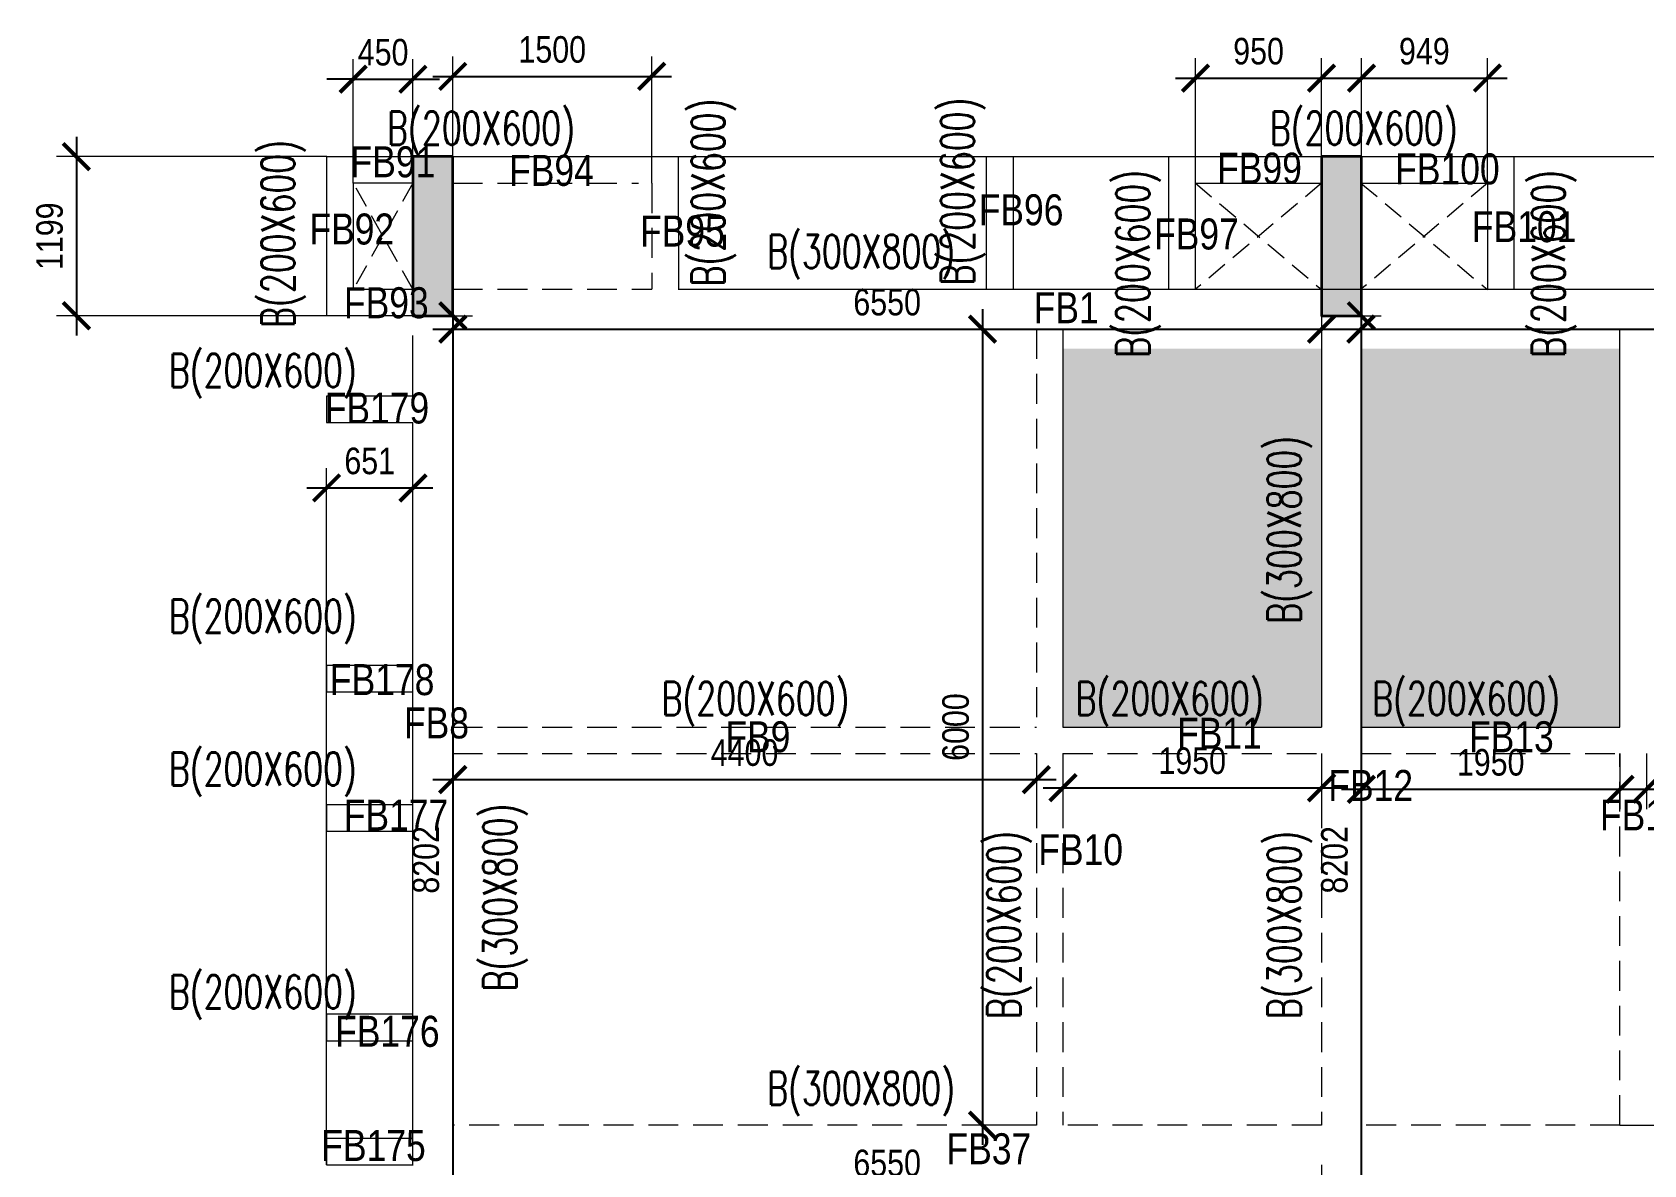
# Model space of a CAD drawing. Header units: millimetres. Extents: x 726 to 59943, y 664 to 23502.
# Drawn here: x 2481 to 14630, y 14487 to 23024 of the extents above; entities that cross this region are included whole.
import ezdxf

# ---------------------------------------------------------------- set-up
doc = ezdxf.new("R2010")
doc.units = ezdxf.units.MM
doc.linetypes.add('DASHED', pattern=[0.75, 0.5, -0.25])
doc.linetypes.add('HIDDEN', pattern=[9.525, 6.35, -3.175])
doc.layers.get('Defpoints').update_dxf_attribs({"color": 1})
for name, color, linetype, lineweight in [('S-BEAM-IDEN', 2, 'Continuous', 9), ('S-COL HATCH', 8, 'Continuous', 35), ('S-COLS', 6, 'Continuous', 35), ('S-SUNKEN HATCH', 9, 'Continuous', 35), ('S_FRAMES', 4, 'Continuous', 9), ('STR-CUTOUT', 1, 'Continuous', 13)]:
    doc.layers.add(name, color=color, linetype=linetype, lineweight=lineweight)
doc.styles.add('Dim.s & Anno.(Misc.)', font='ARIALN.TTF')
doc.styles.add('ROMANS', font='romans.shx', dxfattribs={"width": 0.75})
doc.dimstyles.new('A-GFC-100', dxfattribs={"dimscale": 100, "dimtxt": 2, "dimasz": 2, "dimexe": 1.5, "dimexo": 0, "dimgap": 1, "dimtad": 1, "dimdec": 0, "dimdsep": 46, "dimtxsty": 'Dim.s & Anno.(Misc.)', "dimblk": 'ARCHTICK', "dimcen": 0, "dimdle": 1.5, "dimclrd": 256, "dimclre": 8, "dimclrt": 6, "dimazin": 2, "dimtfac": 1, "dimtdec": 0, "dimtix": 1, "dimtmove": 2, "dimatfit": 3, "dimfxl": 1, "dimtolj": 1, "dimlwd": -1, "dimlwe": 9, "dimarcsym": 0})

# ---------------------------------------------------------------- blocks, each defined once
blk = doc.blocks.new('A$C3ea4a2f9')
at = {"layer": 'S-COL HATCH'}
h = blk.add_hatch(color=8, dxfattribs=at)
h.dxf.hatch_style = 1
h.paths.add_polyline_path([(300, 17000), (0, 17000), (0, 15800), (300, 15800)])
h = blk.add_hatch(color=8, dxfattribs=at)
h.dxf.hatch_style = 1
h.paths.add_polyline_path([(7151, 17000), (6851, 17000), (6851, 15800), (7151, 15800)])
at = {"layer": 'S-COLS'}
for points in [[(300, 17000), (0, 17000), (0, 15800), (300, 15800)], [(7151, 17000), (6851, 17000), (6851, 15800), (7151, 15800)]]:
    blk.add_lwpolyline(points, close=True, dxfattribs=at)
blk = doc.blocks.new('COLUMNS FROM LGF')
blk.add_blockref('A$C3ea4a2f9', (715961, -21291))
blk = doc.blocks.new('_ArchTick')
at = {"color": 0, "linetype": 'ByBlock', "const_width": 0.15}
blk.add_lwpolyline([(-0.5, -0.5), (0.5, 0.5)], dxfattribs=at)
blk = doc.blocks.new('*D227')
at = {"color": 8, "lineweight": 9, "transparency": 16777216}
for p, q in [((5651, 21086), (5651, 20636)), ((12201, 21084), (12201, 20636))]:
    blk.add_line(p, q, dxfattribs=at)
at = {"transparency": 16777216}
blk.add_line((5501, 20786), (12351, 20786), dxfattribs=at)
at = {"layer": 'Defpoints', "color": 0, "transparency": 16777216}
for p in [(5651, 21086), (12201, 21084), (12201, 20786)]:
    blk.add_point(p, dxfattribs=at)
at = {"transparency": 16777216, "xscale": 200, "yscale": 200, "zscale": 200, "rotation": 180}
blk.add_blockref('_ArchTick', (5651, 20786), dxfattribs=at)
at = {"transparency": 16777216, "xscale": 200, "yscale": 200, "zscale": 200}
blk.add_blockref('_ArchTick', (12201, 20786), dxfattribs=at)
at = {"color": 6, "transparency": 16777216, "insert": (8926, 20988), "char_height": 200, "attachment_point": 5, "style": 'Dim.s & Anno.(Misc.)'}
blk.add_mtext('\\A1;6550', dxfattribs=at)
blk = doc.blocks.new('*D228')
at = {"color": 8, "lineweight": 9, "transparency": 16777216}
for p, q in [((12498, 21086), (12498, 20636)), ((19151, 21086), (19151, 20636))]:
    blk.add_line(p, q, dxfattribs=at)
at = {"transparency": 16777216}
blk.add_line((12348, 20786), (19301, 20786), dxfattribs=at)
at = {"layer": 'Defpoints', "color": 0, "transparency": 16777216}
for p in [(12498, 21086), (19151, 21086), (19151, 20786)]:
    blk.add_point(p, dxfattribs=at)
at = {"transparency": 16777216, "xscale": 200, "yscale": 200, "zscale": 200, "rotation": 180}
blk.add_blockref('_ArchTick', (12498, 20786), dxfattribs=at)
at = {"transparency": 16777216, "xscale": 200, "yscale": 200, "zscale": 200}
blk.add_blockref('_ArchTick', (19151, 20786), dxfattribs=at)
at = {"color": 6, "transparency": 16777216, "insert": (15824, 20988), "char_height": 200, "attachment_point": 5, "style": 'Dim.s & Anno.(Misc.)'}
blk.add_mtext('\\A1;6653', dxfattribs=at)
blk = doc.blocks.new('*D234')
at = {"transparency": 16777216}
blk.add_line((5651, 21036), (5651, 12534), dxfattribs=at)
at = {"color": 8, "lineweight": 9, "transparency": 16777216}
for p, q in [((5651, 20886), (5801, 20886)), ((5651, 12684), (5801, 12684))]:
    blk.add_line(p, q, dxfattribs=at)
at = {"layer": 'Defpoints', "color": 0, "transparency": 16777216}
for p in [(5651, 20886), (5651, 12684), (5651, 12684)]:
    blk.add_point(p, dxfattribs=at)
at = {"transparency": 16777216, "xscale": 200, "yscale": 200, "zscale": 200}
for p, rotation in [((5651, 20886), 90), ((5651, 12684), 270)]:
    blk.add_blockref('_ArchTick', p, dxfattribs=dict(at, rotation=rotation))
at = {"color": 6, "transparency": 16777216, "insert": (5449, 16785), "char_height": 200, "attachment_point": 5, "rotation": 90, "style": 'Dim.s & Anno.(Misc.)'}
blk.add_mtext('\\A1;8202', dxfattribs=at)
blk = doc.blocks.new('*D235')
at = {"color": 8, "lineweight": 9, "transparency": 16777216}
for p, q in [((5651, 17586), (5651, 17240)), ((10051, 17586), (10051, 17240))]:
    blk.add_line(p, q, dxfattribs=at)
at = {"transparency": 16777216}
blk.add_line((5501, 17390), (10201, 17390), dxfattribs=at)
at = {"layer": 'Defpoints', "color": 0, "transparency": 16777216}
for p in [(5651, 17586), (10051, 17586), (10051, 17390)]:
    blk.add_point(p, dxfattribs=at)
at = {"transparency": 16777216, "xscale": 200, "yscale": 200, "zscale": 200, "rotation": 180}
blk.add_blockref('_ArchTick', (5651, 17390), dxfattribs=at)
at = {"transparency": 16777216, "xscale": 200, "yscale": 200, "zscale": 200}
blk.add_blockref('_ArchTick', (10051, 17390), dxfattribs=at)
at = {"color": 6, "transparency": 16777216, "insert": (7851, 17592), "char_height": 200, "attachment_point": 5, "style": 'Dim.s & Anno.(Misc.)'}
blk.add_mtext('\\A1;4400', dxfattribs=at)
blk = doc.blocks.new('*D236')
at = {"color": 8, "lineweight": 9, "transparency": 16777216}
for p, q in [((10251, 17586), (10251, 17179)), ((12201, 17586), (12201, 17179))]:
    blk.add_line(p, q, dxfattribs=at)
at = {"transparency": 16777216}
blk.add_line((10101, 17329), (12351, 17329), dxfattribs=at)
at = {"layer": 'Defpoints', "color": 0, "transparency": 16777216}
for p in [(10251, 17586), (12201, 17586), (12201, 17329)]:
    blk.add_point(p, dxfattribs=at)
at = {"transparency": 16777216, "xscale": 200, "yscale": 200, "zscale": 200, "rotation": 180}
blk.add_blockref('_ArchTick', (10251, 17329), dxfattribs=at)
at = {"transparency": 16777216, "xscale": 200, "yscale": 200, "zscale": 200}
blk.add_blockref('_ArchTick', (12201, 17329), dxfattribs=at)
at = {"color": 6, "transparency": 16777216, "insert": (11226, 17531), "char_height": 200, "attachment_point": 5, "style": 'Dim.s & Anno.(Misc.)'}
blk.add_mtext('\\A1;1950', dxfattribs=at)
blk = doc.blocks.new('*D237')
at = {"color": 8, "lineweight": 9, "transparency": 16777216}
for p, q in [((12501, 17586), (12501, 17167)), ((14451, 17587), (14451, 17167))]:
    blk.add_line(p, q, dxfattribs=at)
at = {"transparency": 16777216}
blk.add_line((12351, 17317), (14601, 17317), dxfattribs=at)
at = {"layer": 'Defpoints', "color": 0, "transparency": 16777216}
for p in [(12501, 17586), (14451, 17587), (14451, 17317)]:
    blk.add_point(p, dxfattribs=at)
at = {"transparency": 16777216, "xscale": 200, "yscale": 200, "zscale": 200, "rotation": 180}
blk.add_blockref('_ArchTick', (12501, 17317), dxfattribs=at)
at = {"transparency": 16777216, "xscale": 200, "yscale": 200, "zscale": 200}
blk.add_blockref('_ArchTick', (14451, 17317), dxfattribs=at)
at = {"color": 6, "transparency": 16777216, "insert": (13476, 17519), "char_height": 200, "attachment_point": 5, "style": 'Dim.s & Anno.(Misc.)'}
blk.add_mtext('\\A1;1950', dxfattribs=at)
blk = doc.blocks.new('*D238')
at = {"color": 8, "lineweight": 9, "transparency": 16777216}
for p, q in [((14651, 17586), (14651, 17167)), ((19151, 17586), (19151, 17167))]:
    blk.add_line(p, q, dxfattribs=at)
at = {"transparency": 16777216}
blk.add_line((14501, 17317), (19301, 17317), dxfattribs=at)
at = {"layer": 'Defpoints', "color": 0, "transparency": 16777216}
for p in [(14651, 17586), (19151, 17586), (19151, 17317)]:
    blk.add_point(p, dxfattribs=at)
at = {"transparency": 16777216, "xscale": 200, "yscale": 200, "zscale": 200, "rotation": 180}
blk.add_blockref('_ArchTick', (14651, 17317), dxfattribs=at)
at = {"transparency": 16777216, "xscale": 200, "yscale": 200, "zscale": 200}
blk.add_blockref('_ArchTick', (19151, 17317), dxfattribs=at)
at = {"color": 6, "transparency": 16777216, "insert": (16901, 17519), "char_height": 200, "attachment_point": 5, "style": 'Dim.s & Anno.(Misc.)'}
blk.add_mtext('\\A1;4500', dxfattribs=at)
blk = doc.blocks.new('*D241')
at = {"transparency": 16777216}
blk.add_line((9645, 20936), (9645, 14636), dxfattribs=at)
at = {"color": 8, "lineweight": 9, "transparency": 16777216}
for p, q in [((10051, 20786), (9495, 20786)), ((10051, 14786), (9495, 14786))]:
    blk.add_line(p, q, dxfattribs=at)
at = {"layer": 'Defpoints', "color": 0, "transparency": 16777216}
for p in [(10051, 20786), (9645, 14786), (10051, 14786)]:
    blk.add_point(p, dxfattribs=at)
at = {"transparency": 16777216, "xscale": 200, "yscale": 200, "zscale": 200}
for p, rotation in [((9645, 20786), 90), ((9645, 14786), 270)]:
    blk.add_blockref('_ArchTick', p, dxfattribs=dict(at, rotation=rotation))
at = {"color": 6, "transparency": 16777216, "insert": (9443, 17786), "char_height": 200, "attachment_point": 5, "rotation": 90, "style": 'Dim.s & Anno.(Misc.)'}
blk.add_mtext('\\A1;6000', dxfattribs=at)
blk = doc.blocks.new('*D242')
at = {"transparency": 16777216}
blk.add_line((12501, 12534), (12501, 21036), dxfattribs=at)
at = {"color": 8, "lineweight": 9, "transparency": 16777216}
for p, q in [((12202, 20886), (12651, 20886)), ((12201, 12684), (12651, 12684))]:
    blk.add_line(p, q, dxfattribs=at)
at = {"layer": 'Defpoints', "color": 0, "transparency": 16777216}
for p in [(12202, 20886), (12501, 20886), (12201, 12684)]:
    blk.add_point(p, dxfattribs=at)
at = {"transparency": 16777216, "xscale": 200, "yscale": 200, "zscale": 200}
for p, rotation in [((12501, 20886), 90), ((12501, 12684), 270)]:
    blk.add_blockref('_ArchTick', p, dxfattribs=dict(at, rotation=rotation))
at = {"color": 6, "transparency": 16777216, "insert": (12299, 16785), "char_height": 200, "attachment_point": 5, "rotation": 90, "style": 'Dim.s & Anno.(Misc.)'}
blk.add_mtext('\\A1;8202', dxfattribs=at)
blk = doc.blocks.new('*D243')
at = {"transparency": 16777216}
blk.add_line((15170, 20936), (15170, 14636), dxfattribs=at)
at = {"color": 8, "lineweight": 9, "transparency": 16777216}
for p, q in [((14451, 20786), (15320, 20786)), ((14451, 14786), (15320, 14786))]:
    blk.add_line(p, q, dxfattribs=at)
at = {"layer": 'Defpoints', "color": 0, "transparency": 16777216}
for p in [(14451, 20786), (14451, 14786), (15170, 14786)]:
    blk.add_point(p, dxfattribs=at)
at = {"transparency": 16777216, "xscale": 200, "yscale": 200, "zscale": 200}
for p, rotation in [((15170, 20786), 90), ((15170, 14786), 270)]:
    blk.add_blockref('_ArchTick', p, dxfattribs=dict(at, rotation=rotation))
at = {"color": 6, "transparency": 16777216, "insert": (14968, 17786), "char_height": 200, "attachment_point": 5, "rotation": 90, "style": 'Dim.s & Anno.(Misc.)'}
blk.add_mtext('\\A1;6000', dxfattribs=at)
blk = doc.blocks.new('*D244')
at = {"color": 8, "lineweight": 9, "transparency": 16777216}
for p, q in [((5651, 14486), (5651, 14147)), ((12201, 14486), (12201, 14147))]:
    blk.add_line(p, q, dxfattribs=at)
at = {"transparency": 16777216}
blk.add_line((5501, 14297), (12351, 14297), dxfattribs=at)
at = {"layer": 'Defpoints', "color": 0, "transparency": 16777216}
for p in [(5651, 14486), (12201, 14486), (12201, 14297)]:
    blk.add_point(p, dxfattribs=at)
at = {"transparency": 16777216, "xscale": 200, "yscale": 200, "zscale": 200, "rotation": 180}
blk.add_blockref('_ArchTick', (5651, 14297), dxfattribs=at)
at = {"transparency": 16777216, "xscale": 200, "yscale": 200, "zscale": 200}
blk.add_blockref('_ArchTick', (12201, 14297), dxfattribs=at)
at = {"color": 6, "transparency": 16777216, "insert": (8926, 14499), "char_height": 200, "attachment_point": 5, "style": 'Dim.s & Anno.(Misc.)'}
blk.add_mtext('\\A1;6550', dxfattribs=at)
blk = doc.blocks.new('*D221')
at = {"transparency": 16777216}
blk.add_line((2814, 22236), (2814, 20737), dxfattribs=at)
at = {"color": 8, "lineweight": 9, "transparency": 16777216}
for p, q in [((4701, 22086), (2664, 22086)), ((4700, 20887), (2664, 20887))]:
    blk.add_line(p, q, dxfattribs=at)
at = {"layer": 'Defpoints', "color": 0, "transparency": 16777216}
for p in [(4701, 22086), (2814, 20887), (4700, 20887)]:
    blk.add_point(p, dxfattribs=at)
at = {"transparency": 16777216, "xscale": 200, "yscale": 200, "zscale": 200}
for p, rotation in [((2814, 22086), 90), ((2814, 20887), 270)]:
    blk.add_blockref('_ArchTick', p, dxfattribs=dict(at, rotation=rotation))
at = {"color": 6, "transparency": 16777216, "insert": (2612, 21486), "char_height": 200, "attachment_point": 5, "rotation": 90, "style": 'Dim.s & Anno.(Misc.)'}
blk.add_mtext('\\A1;1199', dxfattribs=at)
blk = doc.blocks.new('*D222')
at = {"color": 8, "lineweight": 9, "transparency": 16777216}
for p, q in [((4901, 21886), (4901, 22820)), ((5351, 21886), (5351, 22820))]:
    blk.add_line(p, q, dxfattribs=at)
at = {"transparency": 16777216}
for p, q in [((4901, 22670), (4701, 22670)), ((4901, 22670), (5351, 22670)), ((5351, 22670), (5551, 22670))]:
    blk.add_line(p, q, dxfattribs=at)
at = {"layer": 'Defpoints', "color": 0, "transparency": 16777216}
for p in [(5351, 22670), (4901, 21886), (5351, 21886)]:
    blk.add_point(p, dxfattribs=at)
at = {"transparency": 16777216, "xscale": 200, "yscale": 200, "zscale": 200}
blk.add_blockref('_ArchTick', (4901, 22670), dxfattribs=at)
at = {"transparency": 16777216, "xscale": 200, "yscale": 200, "zscale": 200, "rotation": 180}
blk.add_blockref('_ArchTick', (5351, 22670), dxfattribs=at)
at = {"color": 6, "transparency": 16777216, "insert": (5126, 22872), "char_height": 200, "attachment_point": 5, "style": 'Dim.s & Anno.(Misc.)'}
blk.add_mtext('\\A1;450', dxfattribs=at)
blk = doc.blocks.new('*D223')
at = {"color": 8, "lineweight": 9, "transparency": 16777216}
for p, q in [((5651, 21886), (5651, 22841)), ((7151, 21886), (7151, 22841))]:
    blk.add_line(p, q, dxfattribs=at)
at = {"transparency": 16777216}
blk.add_line((5501, 22691), (7301, 22691), dxfattribs=at)
at = {"layer": 'Defpoints', "color": 0, "transparency": 16777216}
for p in [(7151, 22691), (5651, 21886), (7151, 21886)]:
    blk.add_point(p, dxfattribs=at)
at = {"transparency": 16777216, "xscale": 200, "yscale": 200, "zscale": 200, "rotation": 180}
blk.add_blockref('_ArchTick', (5651, 22691), dxfattribs=at)
at = {"transparency": 16777216, "xscale": 200, "yscale": 200, "zscale": 200}
blk.add_blockref('_ArchTick', (7151, 22691), dxfattribs=at)
at = {"color": 6, "transparency": 16777216, "insert": (6401, 22893), "char_height": 200, "attachment_point": 5, "style": 'Dim.s & Anno.(Misc.)'}
blk.add_mtext('\\A1;1500', dxfattribs=at)
blk = doc.blocks.new('*D224')
at = {"transparency": 16777216}
blk.add_line((59793, 22236), (59793, 20936), dxfattribs=at)
at = {"color": 8, "lineweight": 9, "transparency": 16777216}
for p, q in [((7351, 22086), (59943, 22086)), ((7352, 21086), (59943, 21086))]:
    blk.add_line(p, q, dxfattribs=at)
at = {"layer": 'Defpoints', "color": 0, "transparency": 16777216}
for p in [(7351, 22086), (7352, 21086), (59793, 21086)]:
    blk.add_point(p, dxfattribs=at)
at = {"transparency": 16777216, "xscale": 200, "yscale": 200, "zscale": 200}
for p, rotation in [((59793, 22086), 90), ((59793, 21086), 270)]:
    blk.add_blockref('_ArchTick', p, dxfattribs=dict(at, rotation=rotation))
at = {"color": 6, "transparency": 16777216, "insert": (59591, 21586), "char_height": 200, "attachment_point": 5, "rotation": 90, "style": 'Dim.s & Anno.(Misc.)'}
blk.add_mtext('\\A1;1000', dxfattribs=at)
blk = doc.blocks.new('*D225')
at = {"color": 8, "lineweight": 9, "transparency": 16777216}
for p, q in [((11251, 21886), (11251, 22828)), ((12201, 21885), (12201, 22828))]:
    blk.add_line(p, q, dxfattribs=at)
at = {"transparency": 16777216}
blk.add_line((11101, 22678), (12351, 22678), dxfattribs=at)
at = {"layer": 'Defpoints', "color": 0, "transparency": 16777216}
for p in [(12201, 22678), (11251, 21886), (12201, 21885)]:
    blk.add_point(p, dxfattribs=at)
at = {"transparency": 16777216, "xscale": 200, "yscale": 200, "zscale": 200, "rotation": 180}
blk.add_blockref('_ArchTick', (11251, 22678), dxfattribs=at)
at = {"transparency": 16777216, "xscale": 200, "yscale": 200, "zscale": 200}
blk.add_blockref('_ArchTick', (12201, 22678), dxfattribs=at)
at = {"color": 6, "transparency": 16777216, "insert": (11726, 22880), "char_height": 200, "attachment_point": 5, "style": 'Dim.s & Anno.(Misc.)'}
blk.add_mtext('\\A1;950', dxfattribs=at)
blk = doc.blocks.new('*D226')
at = {"color": 8, "lineweight": 9, "transparency": 16777216}
for p, q in [((12502, 21884), (12502, 22828)), ((13451, 21885), (13451, 22828))]:
    blk.add_line(p, q, dxfattribs=at)
at = {"transparency": 16777216}
blk.add_line((12352, 22678), (13601, 22678), dxfattribs=at)
at = {"layer": 'Defpoints', "color": 0, "transparency": 16777216}
for p in [(13451, 22678), (12502, 21884), (13451, 21885)]:
    blk.add_point(p, dxfattribs=at)
at = {"transparency": 16777216, "xscale": 200, "yscale": 200, "zscale": 200, "rotation": 180}
blk.add_blockref('_ArchTick', (12502, 22678), dxfattribs=at)
at = {"transparency": 16777216, "xscale": 200, "yscale": 200, "zscale": 200}
blk.add_blockref('_ArchTick', (13451, 22678), dxfattribs=at)
at = {"color": 6, "transparency": 16777216, "insert": (12976, 22880), "char_height": 200, "attachment_point": 5, "style": 'Dim.s & Anno.(Misc.)'}
blk.add_mtext('\\A1;949', dxfattribs=at)
blk = doc.blocks.new('*D186')
at = {"color": 8, "lineweight": 9, "transparency": 16777216}
for p, q in [((4700, 14486), (4700, 19739)), ((5351, 14486), (5351, 19739))]:
    blk.add_line(p, q, dxfattribs=at)
at = {"transparency": 16777216}
blk.add_line((4550, 19589), (5501, 19589), dxfattribs=at)
at = {"layer": 'Defpoints', "color": 0, "transparency": 16777216}
for p in [(5351, 19589), (4700, 14486), (5351, 14486)]:
    blk.add_point(p, dxfattribs=at)
at = {"transparency": 16777216, "xscale": 200, "yscale": 200, "zscale": 200, "rotation": 180}
blk.add_blockref('_ArchTick', (4700, 19589), dxfattribs=at)
at = {"transparency": 16777216, "xscale": 200, "yscale": 200, "zscale": 200}
blk.add_blockref('_ArchTick', (5351, 19589), dxfattribs=at)
at = {"color": 6, "transparency": 16777216, "insert": (5025, 19791), "char_height": 200, "attachment_point": 5, "style": 'Dim.s & Anno.(Misc.)'}
blk.add_mtext('\\A1;651', dxfattribs=at)

msp = doc.modelspace()

# ---------------------------------------------------------------- hatches: boundary and pattern name
at = {"layer": 'S-SUNKEN HATCH'}
h = msp.add_hatch(dxfattribs=at)
h.set_pattern_fill('CROSS', color=256, scale=25)
h.set_pattern_definition([(0, (-611650.43, -77599.52), (158.75, 158.75), [79.375, -238.125]), (90, (-611610.74, -77639.21), (-158.75, 158.75), [79.375, -238.125])])
h.paths.add_polyline_path([(10252, 17788.1), (12202, 17788.1), (12202, 20638.1), (10252, 20638.1)])
h.paths.add_polyline_path([(12502, 17788.1), (14452.1, 17788.1), (14452.1, 20638.1), (12502, 20638.1), (12502, 20538.2)])
h.paths.add_polyline_path([(14452.1, 9388.1), (12502, 9388.1), (12502, 6438), (12502, 6438), (12502, 6538.2), (14452.1, 6538.2)])
h.paths.add_polyline_path([(21452, 20638.1), (19452, 20638.1), (19452, 17788.1), (21452, 17788.1)])
h.paths.add_polyline_path([(32226.9, 17788.1), (34127, 17788.1), (34127, 20638.1), (32226.9, 20638.1), (32227, 20538.3)])
h.paths.add_polyline_path([(34127, 9388.1), (32226.9, 9388.1), (32226.9, 6438), (32227, 6438), (32227, 6388.2), (34127, 6388.2)])
h.paths.add_polyline_path([(43727, 6388.2), (45677, 6388.2), (45677, 9388.1), (43727, 9388.1)])
h.paths.add_polyline_path([(45677, 20638.1), (43727, 20638.1), (43727, 17788.1), (45677, 17788.1)])
h.paths.add_polyline_path([(45977, 17788.1), (47927, 17788.1), (47927, 20638.1), (45977, 20638.1), (45977, 20538.1)])

# ---------------------------------------------------------------- linework, layer by layer
at = {"layer": 'S_FRAMES'}
for p, q in [((4700.4, 22086.8), (7350.9, 22086.1)), ((4700.9, 20886.2), (4700.9, 22086)), ((7350.9, 22086.1), (7351.9, 21085.9)), ((12500.8, 22086.1), (12500.8, 22086.1)), ((12200.8, 21886.1), (12200.8, 21085.9)), ((12500.8, 21886.1), (12500.8, 21085.9)), ((7350.9, 21085.9), (9674.8, 21085.9)), ((9874.8, 21085.9), (11050.9, 21085.9)), ((11250.9, 21085.9), (12200.8, 21085.9)), ((12500.8, 21085.9), (13450.9, 21085.9)), ((13650.9, 21085.9), (14980.9, 21085.9)), ((5349.7, 20886.2), (4699.6, 20886.9)), ((10250.9, 20785.9), (12200.8, 20785.9)), ((10250.9, 20785.9), (10250.9, 17785.9)), ((12200.8, 20785.9), (12200.8, 17785.9)), ((12500.8, 20785.9), (12500.8, 17785.9)), ((12500.8, 20785.9), (14450.9, 20785.9)), ((14450.9, 17785.9), (14450.9, 20785.9)), ((5350.8, 20280.9), (5350.8, 20738)), ((5350.8, 18250.9), (5350.8, 20080.9)), ((5350.8, 17200.9), (5350.8, 18050.9)), ((10250.9, 17785.9), (12200.8, 17785.9)), ((12500.8, 17785.9), (14450.9, 17785.9)), ((5350.8, 15620.8), (5350.8, 17000.9)), ((5350.8, 14685.8), (5350.8, 15420.8))]:
    msp.add_line(p, q, dxfattribs=at)
at = {"layer": 'S_FRAMES', "linetype": 'DASHED', "ltscale": 450}
for p, q in [((5650.8, 21085.9), (5650.8, 21886.1)), ((5650.8, 21886.1), (7051.2, 21886.1)), ((7151.2, 21886.1), (7151.9, 21085.9)), ((5650.8, 21085.9), (7150.9, 21085.9)), ((5650.8, 17785.9), (5650.8, 20785.9)), ((5650.8, 20785.9), (10050.9, 20785.9)), ((10050.9, 20785.9), (10050.9, 17785.9)), ((5650.8, 17785.9), (10050.9, 17785.9)), ((5650.8, 14785.9), (5650.8, 17585.9)), ((5650.8, 17585.9), (10050.9, 17585.9)), ((10050.9, 17585.9), (10050.9, 14785.9)), ((10250.9, 17585.9), (12200.8, 17585.9)), ((10250.9, 17585.9), (10250.9, 14785.9)), ((12200.8, 17585.9), (12200.8, 14785.9)), ((12500.8, 17585.9), (12500.8, 14785.9)), ((12500.8, 17585.9), (14450.9, 17585.9)), ((14450.9, 14785.9), (14450.9, 17587)), ((10050.9, 14785.9), (5650.8, 14785.9)), ((12200.8, 14785.9), (10250.9, 14785.9)), ((14450.9, 14785.9), (12500.8, 14785.9))]:
    msp.add_line(p, q, dxfattribs=at)
at = {"layer": 'S_FRAMES', "linetype": 'Continuous', "ltscale": 450}
for points in [[(9674.8, 21084.6), (9674.8, 22088.2), (9874.8, 22088.2), (9874.8, 21084.6)], [(5350.8, 21886.1), (4900.9, 21886.1), (4900.2, 21086.2), (5351.1, 21086.2), (5350.8, 21886.1)], [(5350.8, 20280.9), (4699.3, 20280.9), (4699.3, 20080.9), (5350.8, 20080.9)], [(5350.8, 18250.9), (4699.3, 18250.9), (4699.3, 18050.9), (5350.8, 18050.9)], [(5350.8, 17200.9), (4699.3, 17200.9), (4699.3, 17000.9), (5350.8, 17000.9)], [(5351.1, 15620.8), (4699.6, 15620.8), (4699.6, 15420.8), (5351.1, 15420.8)], [(5351.5, 14685.8), (4700, 14685.8), (4700, 14485.8), (5351.5, 14485.8)]]:
    msp.add_lwpolyline(points, dxfattribs=at)
at = {"layer": 'S_FRAMES'}
for points in [[(11050.9, 21085.9), (11050.9, 22086.1), (13650.9, 22086.1), (13650.9, 21085.9)], [(11250.9, 21085.9), (11250.9, 21886.1), (12200.8, 21886.1)], [(12500.8, 21886.1), (13450.9, 21886.1), (13450.9, 21085.9)]]:
    msp.add_lwpolyline(points, dxfattribs=at)
at = {"layer": 'STR-CUTOUT', "color": 1, "linetype": 'HIDDEN', "ltscale": 25}
for p, q in [((5350.9, 21886.1), (4900.5, 21086.2)), ((5349.8, 21086.2), (4901, 21886.1)), ((11250.9, 21886.1), (12200.9, 21084.2)), ((12200.9, 21885.4), (11250.9, 21085.9)), ((12497.7, 21887.1), (13450.9, 21084.2)), ((13450.9, 21885.4), (12497.7, 21085.9))]:
    msp.add_line(p, q, dxfattribs=at)

# ---------------------------------------------------------------- block references
at = {"layer": 'S-BEAM-IDEN'}
msp.add_blockref('COLUMNS FROM LGF', (-710610.4, 26377.2), dxfattribs=at)

# ---------------------------------------------------------------- texts
at = {"style": 'Dim.s & Anno.(Misc.)'}
for s, p in [('FB91', (4880.7, 21930.5)), ('FB99', (11414, 21882.4)), ('FB100', (12756.1, 21877.3)), ('FB94', (6075.8, 21865.9)), ('FB96', (9616, 21568.7)), ('FB92', (4570.1, 21423.9)), ('FB95', (7062.7, 21408.3)), ('FB101', (13334.6, 21441.5)), ('FB97', (10937.9, 21386.5)), ('FB93', (4830.7, 20868.1)), ('FB1', (10030.6, 20830.3)), ('FB179', (4685.8, 20074.7)), ('FB178', (4724.9, 18027.1)), ('FB8', (5283, 17700.6)), ('FB9', (7706.1, 17596.3)), ('FB11', (11111.9, 17622.5)), ('FB13', (13312.5, 17596.3)), ('FB12', (12251.8, 17229.2)), ('FB177', (4829.3, 17006.1)), ('FB14', (14299.7, 17006.6)), ('FB10', (10065.2, 16745.3)), ('FB176', (4764.1, 15375.9)), ('FB175', (4659.6, 14515.1)), ('FB37', (9373.2, 14490.5))]:
    msp.add_text(s, height=233.43, dxfattribs=at).set_placement(p)
at = {"layer": 'S-BEAM-IDEN', "color": 1, "style": 'ROMANS', "width": 0.7}
for p in [(7701, 21107), (9581.9, 21114.5), (4457.9, 20794.7), (10902.9, 20569.5), (14036.3, 20569.5), (9930.8, 15585.5)]:
    msp.add_text('B(200X600)', height=250, rotation=90, dxfattribs=at).set_placement(p)
for p in [(5155.6, 22175.4), (11810.9, 22175.4), (3510.9, 20349.4), (3510.9, 18497.2), (7224.9, 17876.1), (10347.1, 17876.1), (12582.5, 17876.1), (3510.9, 17345), (3510.9, 15665.2)]:
    msp.add_text('B(200X600)', height=250, dxfattribs=at).set_placement(p)
at = {"layer": 'S-BEAM-IDEN', "color": 3, "style": 'ROMANS', "width": 0.7}
for p in [(8021.3, 21246.5), (8021.3, 14938.2)]:
    msp.add_text('B(300X800)', height=250, dxfattribs=at).set_placement(p)
for p in [(12044.6, 18564.4), (6131.2, 15792.9), (12044.6, 15585.5)]:
    msp.add_text('B(300X800)', height=250, rotation=90, dxfattribs=at).set_placement(p)

# ---------------------------------------------------------------- dimensions: what is measured, and where the dimension line sits
for base, p1, p2, picture, middle in [((5350.9, 22669.7), (4901, 21886.1), (5350.9, 21886.1), '*D222', (5125.9, 22871.9)), ((7151.2, 22690.6), (5650.8, 21886.1), (7151.2, 21886.1), '*D223', (6401, 22892.7)), ((12200.9, 22677.7), (11250.9, 21886.1), (12200.9, 21885.4), '*D225', (11725.9, 22879.8)), ((13450.9, 22677.7), (12501.7, 21883.7), (13450.9, 21885.4), '*D226', (12976.3, 22879.8)), ((12200.9, 20785.9), (5650.8, 21085.9), (12200.9, 21084.2), '*D227', (8925.9, 20988)), ((19150.8, 20785.9), (12497.7, 21085.9), (19150.8, 21085.9), '*D228', (15824.2, 20988)), ((5350.8, 19588.9), (4700, 14485.8), (5350.8, 14485.8), '*D186', (5025.4, 19791)), ((10050.9, 17389.7), (5650.8, 17585.9), (10050.9, 17585.9), '*D235', (7850.8, 17591.8)), ((12200.8, 17329.2), (10250.9, 17585.9), (12200.8, 17585.9), '*D236', (11225.8, 17531.3)), ((14450.9, 17316.9), (12500.8, 17585.9), (14450.9, 17587), '*D237', (13475.9, 17519)), ((19150.8, 17317.2), (14650.9, 17585.9), (19150.8, 17585.9), '*D238', (16900.9, 17519.3)), ((12200.8, 14297.1), (5650.8, 14485.9), (12200.8, 14485.9), '*D244', (8925.8, 14499.2))]:
    dim = msp.add_linear_dim(base=base, p1=p1, p2=p2, dimstyle='A-GFC-100')
    dim.commit()
    dim.dimension.update_dxf_attribs({"geometry": picture, "text_midpoint": middle})
for base, p1, p2, picture, middle in [((2814, 20886.9), (4700.9, 22086), (4699.6, 20886.9), '*D221', (2611.9, 21486.4)), ((59792.7, 21085.9), (7350.9, 22086.1), (7351.9, 21085.9), '*D224', (59590.6, 21586)), ((5650.8299, 12683.7995), (5650.7522, 20886.2578), (5650.8299, 12683.7995), '*D234', (5448.7153, 16785.0286)), ((12500.8255, 20886.2578), (12200.8255, 12683.7995), (12201.7237, 20886.2578), '*D242', (12298.7109, 16785.0286)), ((9644.7, 14785.9), (10050.9, 20785.9), (10050.9, 14785.9), '*D241', (9442.6, 17785.9)), ((15170.2, 14785.9), (14450.9, 20785.9), (14450.9, 14785.9), '*D243', (14968.1, 17785.9))]:
    dim = msp.add_linear_dim(base=base, p1=p1, p2=p2, angle=90, dimstyle='A-GFC-100')
    dim.commit()
    dim.dimension.update_dxf_attribs({"geometry": picture, "text_midpoint": middle})

doc.saveas('drawing.dxf')
